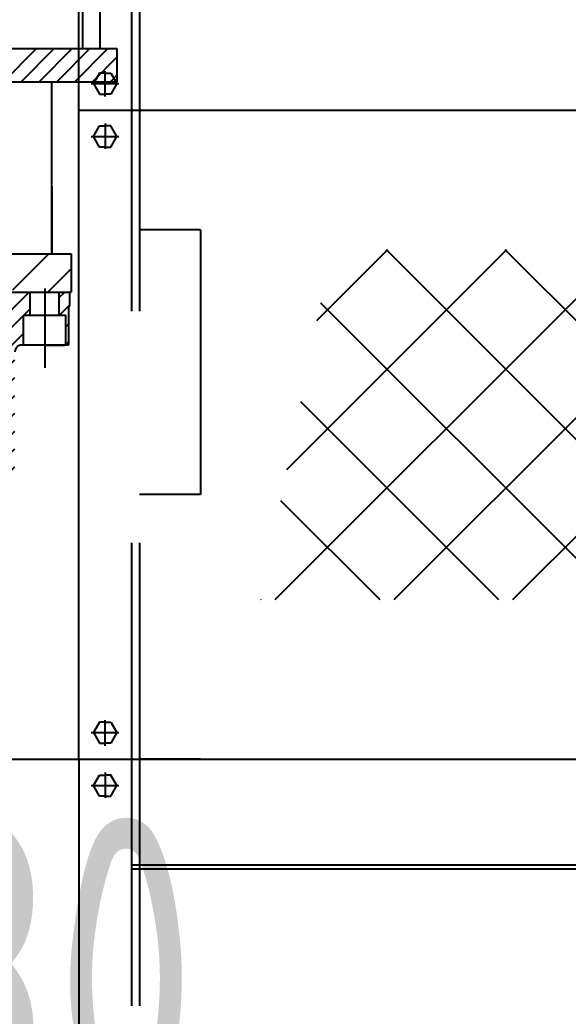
# Model space of a CAD drawing. Header units: millimetres. Extents: x 0 to 29400, y -802 to 20790.
# Drawn here: x 15250 to 15664, y 12697 to 13450 of the extents above; entities that cross this region are included whole.
import ezdxf

# ---------------------------------------------------------------- set-up
doc = ezdxf.new("R2010")
doc.units = ezdxf.units.MM
doc.header["$LTSCALE"] = 700
for name, pattern in [('F', [0.75, 0.5, -0.25]), ('G', [2, 1.25, -0.25, 0.25, -0.25]), ('K', [2.5, 1.25, -0.25, 0.25, -0.25, 0.25, -0.25])]:
    doc.linetypes.add(name, pattern=pattern)
for name, color, linetype in [('01', 7, 'Continuous'), ('02', 1, 'Continuous'), ('04', 2, 'F'), ('05', 4, 'G'), ('07', 6, 'K'), ('08', 1, 'Continuous')]:
    doc.layers.add(name, color=color, linetype=linetype)
doc.styles.get("Standard").update_dxf_attribs({"font": 'isocp', "width": 0.707, "bigfont": 'intecad.shx'})
doc.dimstyles.new('INTE', dxfattribs={"dimscale": 70, "dimtxt": 3.5, "dimasz": 3, "dimexe": 3, "dimexo": 0, "dimgap": 1, "dimtad": 1, "dimdec": 0, "dimdsep": 46, "dimtxsty": 'Standard', "dimcen": 0, "dimclrd": 1, "dimclre": 1, "dimclrt": 3, "dimadec": 0, "dimazin": 0, "dimtfac": 1, "dimtdec": 0, "dimtmove": 0, "dimatfit": 0, "dimfxl": 1, "dimarcsym": 0})

# ---------------------------------------------------------------- blocks, each defined once
blk = doc.blocks.new('w34')
at = {"layer": '07', "linetype": 'K'}
h = blk.add_hatch(dxfattribs=at)
h.set_pattern_fill('ANSI31', color=6, scale=3, angle=90, style=0)
h.set_pattern_definition([(225, (14479.795, 36592.748), (-6.73519, 6.73519), [])])
h.paths.add_polyline_path([(13418.29, 35441.27), (13418.29, 35452.48, -0.338586), (13421.98, 35457.3), (13499.28, 35478.27), (13504.28, 35478.27), (13504.28, 35467.29), (13507.78, 35465.27), (13509.52, 35466.27), (13512.78, 35466.27), (13512.78, 35441.27)])
edge = h.paths.add_edge_path()
edge.add_line((13539.78, 35466.27), (13539.78, 35478.27))
edge.add_line((13539.78, 35478.27), (13553.78, 35478.27))
edge.add_line((13553.78, 35478.27), (13553.78, 35481.27))
edge.add_line((13553.78, 35481.27), (13568.78, 35481.27))
edge.add_line((13568.78, 35481.27), (13568.78, 35463.87))
edge.add_line((13568.78, 35463.87), (13563.78, 35463.87))
edge.add_line((13563.78, 35463.87), (13563.78, 35441.27))
edge.add_line((13563.78, 35441.27), (13562.28, 35441.27))
edge.add_arc((13562.28, 35436.27), 5, 90, 180)
edge.add_line((13557.28, 35436.27), (13557.28, 35341.54))
edge.add_spline(control_points=[(13557.28, 35341.54), (13552.27, 35341.09), (13547.26, 35340.64), (13542.28, 35340.08)], knot_values=[0, 0, 0, 0, 14.85523, 14.85523, 14.85523, 14.85523], degree=3, periodic=0)
edge.add_line((13542.28, 35340.08), (13542.28, 35436.27))
edge.add_arc((13537.28, 35436.27), 5, 0, 90)
edge.add_line((13537.28, 35441.27), (13536.78, 35441.27))
edge.add_line((13536.78, 35441.27), (13536.78, 35466.27))
edge.add_line((13536.78, 35466.27), (13539.78, 35466.27))
h.paths.add_polyline_path([(13598.56, 35471.27, 0.142001), (13597.78, 35468.6), (13597.78, 35441.27), (13595.78, 35441.27), (13595.78, 35463.87), (13590.78, 35463.87), (13590.78, 35481.27), (13597.56, 35481.27), (13598.56, 35480.27)])
at = {"layer": '07', "color": 6, "linetype": 'K', "ltscale": 0.6}
for p, q in [((13608.4, 35960.27), (13608.4, 35665.27)), ((13621.4, 35960.27), (13621.4, 35665.27)), ((13427.93, 35665.27), (13634.4, 35665.27)), ((13548.57, 35640.27), (13573.57, 35665.27)), ((13562.04, 35640.27), (13587.04, 35665.27)), ((13575.51, 35640.27), (13600.51, 35665.27)), ((13588.98, 35640.27), (13613.98, 35665.27)), ((13602.45, 35640.27), (13627.45, 35665.27)), ((13634.4, 35665.27), (13634.4, 35640.27)), ((13615.93, 35640.27), (13634.4, 35658.75)), ((13629.4, 35640.27), (13634.4, 35645.28)), ((13427.93, 35640.27), (13634.4, 35640.27)), ((13585, 35640.27), (13585, 35510.27)), ((13585.2, 35561.35), (13585.2, 35510.27)), ((13404.78, 35510.27), (13599.78, 35510.27)), ((13555.78, 35483.11), (13582.95, 35510.27)), ((13599.78, 35510.27), (13599.78, 35481.27)), ((13582.23, 35481.27), (13599.78, 35498.82)), ((13293.76, 35481.27), (13599.78, 35481.27))]:
    blk.add_line(p, q, dxfattribs=at)
at = {"layer": '07', "color": 6, "linetype": 'K'}
for p, q in [((13110.26, 35481.27), (13579.78, 35481.27)), ((13568.78, 35463.87), (13568.78, 35481.27)), ((13579.78, 35483.95), (13579.78, 35423.97)), ((13579.78, 35481.27), (13598.06, 35481.27)), ((13590.78, 35463.87), (13590.78, 35481.27)), ((13597.56, 35481.27), (13598.56, 35480.27)), ((13598.56, 35480.77), (13598.56, 35471.27)), ((13563.78, 35441.27), (13563.78, 35463.87)), ((13563.78, 35463.87), (13595.78, 35463.87)), ((13595.78, 35441.27), (13595.78, 35463.87)), ((13597.78, 35468.6), (13597.78, 35441.27)), ((13597.78, 35441.27), (13562.28, 35441.27)), ((13579.78, 35441.27), (13564.78, 35441.27)), ((13579.78, 35441.27), (13594.78, 35441.27))]:
    blk.add_line(p, q, dxfattribs=at)
for centre, radius, start, end in [((13598.06, 35480.77), 0.5, 0, 90), ((13602.78, 35468.6), 5, 147.67194, 180), ((13562.28, 35436.27), 5, 90, 180)]:
    blk.add_arc(centre, radius, start, end, dxfattribs=at)
blk = doc.blocks.new('*U1536')
at = {"layer": '01'}
for p, q in [((0, 8.79), (-8, 4.18)), ((8, 4.18), (0, 8.79)), ((-8, 4.18), (-8, 0)), ((-8, -4.18), (-8, 0)), ((8, 0), (8, 4.18)), ((8, 0), (8, -4.18)), ((0, -8.79), (-8, -4.18)), ((8, -4.18), (0, -8.79))]:
    blk.add_line(p, q, dxfattribs=at)
at = {"layer": '05'}
for p, q in [((0, -10.61), (0, 10.21)), ((-9.86, 0), (9.35, 0))]:
    blk.add_line(p, q, dxfattribs=at)
blk = doc.blocks.new('etfett')
at = {"layer": '02', "linetype": 'Continuous'}
h = blk.add_hatch(dxfattribs=at)
h.set_pattern_fill('ANSI37', color=1, scale=20, style=0)
h.set_pattern_definition([(45, (17233.48, 28452.534), (-44.9013, 44.9013), []), (135, (17233.48, 28452.534), (-44.9013, -44.9013), [])])
h.paths.add_polyline_path([(18363.38, 29854.69), (18098.53, 29854.69), (18045, 29590.02), (18363.38, 29590.02)])
at = {"layer": '01'}
for p, q in [((17907.7, 29469.51), (17907.7, 30683.02)), ((17907.7, 29960), (18707.7, 29960)), ((17327.7, 29469.51), (18707.7, 29469.51)), ((17327.7, 29469.51), (17907.7, 29469.51))]:
    blk.add_line(p, q, dxfattribs=at)
at = {"layer": '04', "color": 2, "linetype": 'F'}
for p, q in [((17947.7, 30683.02), (17947.7, 26840)), ((17953.7, 30683.02), (17953.7, 26840)), ((17999.7, 29869.51), (17999.7, 29669.51))]:
    blk.add_line(p, q, dxfattribs=at)
at = {"layer": '04'}
for p, q in [((17999.7, 29869.51), (17953.7, 29869.51)), ((17999.7, 29669.51), (17953.7, 29669.51)), ((17907.7, 29469.51), (17907.7, 26840)), ((17999.7, 29469.51), (17953.7, 29469.51)), ((17947.7, 29389.51), (18667.7, 29389.51)), ((17947.7, 29386.51), (18667.7, 29386.51))]:
    blk.add_line(p, q, dxfattribs=at)
at = {"layer": '01', "xscale": -1, "rotation": 270}
for p in [(17927.7, 29980), (17927.7, 29980), (17927.7, 29489.51)]:
    blk.add_blockref('*U1536', p, dxfattribs=at)
at = {"layer": '01', "rotation": 270}
for p in [(17927.7, 29940), (17927.7, 29940), (17927.7, 29449.51)]:
    blk.add_blockref('*U1536', p, dxfattribs=at)
blk = doc.blocks.new('*D1541')
at = {"layer": '08', "color": 1, "lineweight": -2, "ltscale": 1.166667}
for p, q in [((14714.34, 12778.87), (14714.34, 12322.12)), ((16094.34, 12778.87), (16094.34, 12322.12)), ((15884.34, 12532.12), (14924.34, 12532.12))]:
    blk.add_line(p, q, dxfattribs=at)
at = {"layer": '08', "color": 1, "ltscale": 1.166667}
for points in [[(14924.34, 12567.12), (14924.34, 12497.12), (14714.34, 12532.12)], [(15884.34, 12567.12), (15884.34, 12497.12), (16094.34, 12532.12)]]:
    blk.add_solid(points, dxfattribs=at)
at = {"layer": 'Defpoints', "color": 0, "ltscale": 1.166667}
for p in [(14714.34, 12778.87), (16094.34, 12778.87), (14714.34, 12532.12)]:
    blk.add_point(p, dxfattribs=at)
at = {"layer": '08', "color": 3, "ltscale": 1.166667, "insert": (15177.62, 12724.62), "char_height": 245, "attachment_point": 5}
blk.add_mtext('1380', dxfattribs=at)

msp = doc.modelspace()

# ---------------------------------------------------------------- block references
at = {"layer": '01', "ltscale": 1.166667}
msp.add_blockref('etfett', (-2613.37, -16578.06), dxfattribs=at)
at = {"layer": '02', "ltscale": 1.166667}
msp.add_blockref('w34', (1688.83, -22236.93), dxfattribs=at)

# ---------------------------------------------------------------- dimensions: what is measured, and where the dimension line sits
at = {"layer": '08', "ltscale": 1.166667}
dim = msp.add_linear_dim(base=(14714.34, 12532.12), p1=(16094.34, 12778.87), p2=(14714.34, 12778.87), dimstyle='INTE', dxfattribs=at)
dim.commit()
dim.dimension.update_dxf_attribs({"geometry": '*D1541', "text_midpoint": (15177.62, 12532.12), "dimtype": 160})

doc.saveas('drawing.dxf')
